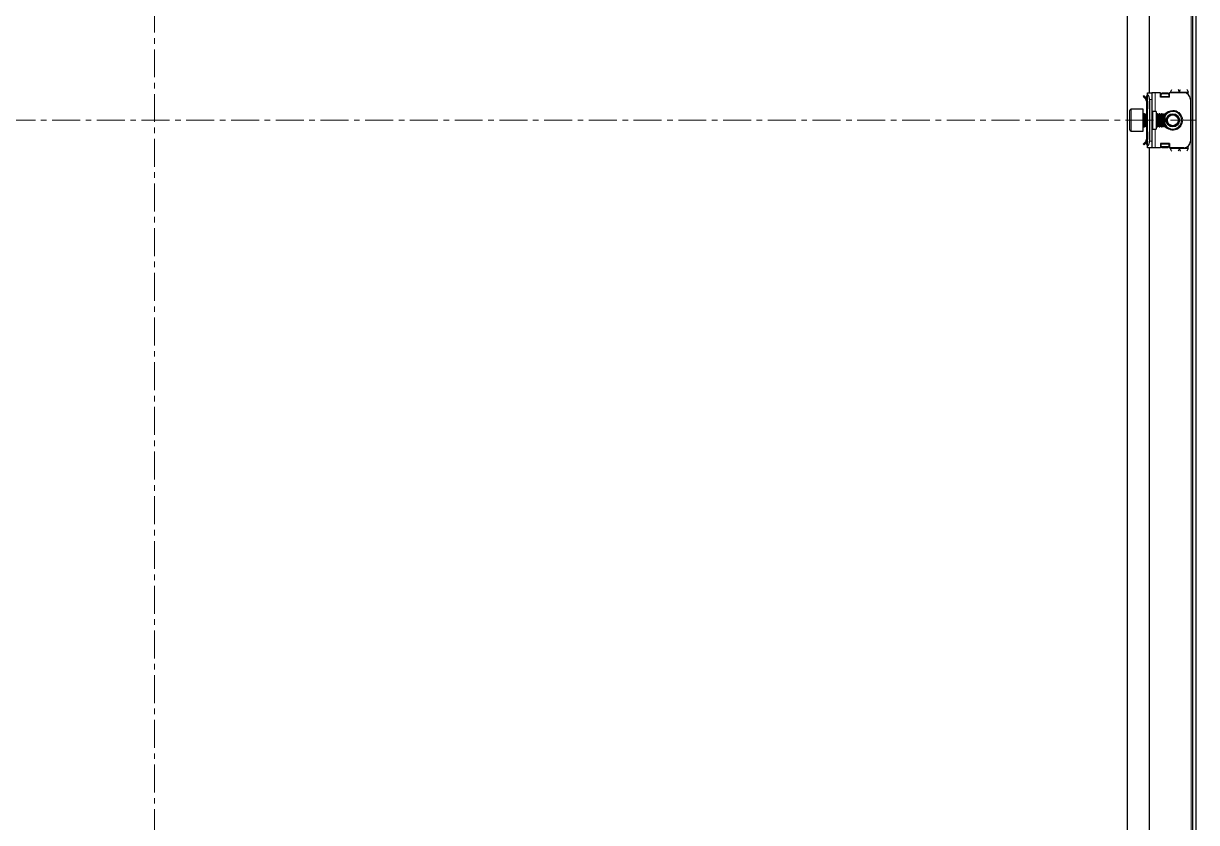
# Model space of a CAD drawing. Header units: millimetres. Extents: x -416 to 1834, y -517 to 1061.
# Drawn here: x 1301 to 1834, y -29 to 334 of the extents above; entities that cross this region are included whole.
import ezdxf

# ---------------------------------------------------------------- set-up
doc = ezdxf.new("R2010")
doc.units = ezdxf.units.MM
doc.linetypes.add('CENTERX2', pattern=[20.32, 12.7, -2.54, 2.54, -2.54])
doc.layers.add('FORMAT', color=7, linetype='Continuous')

msp = doc.modelspace()

# ---------------------------------------------------------------- linework, layer by layer
at = {"color": 7, "linetype": 'Continuous', "lineweight": 25}
for p, q in [((1832.38, 970.69), (1832.38, -390.31)), ((1833.88, 970.69), (1833.88, -390.31)), ((1802.88, -359.31), (1802.88, 939.69)), ((1812.88, 302.69), (1812.88, 890.19)), ((1810.32, 301.33), (1809.96, 300.97)), ((1810.94, 300), (1809.96, 300.97)), ((1811.29, 300.35), (1810.32, 301.33)), ((1810.94, 300), (1811.29, 300.35)), ((1811.38, 300.69), (1811.38, 300.29)), ((1811.38, 298.94), (1811.88, 298.94)), ((1811.38, 298.94), (1811.38, 295.44)), ((1811.67, 301.39), (1811.88, 301.6)), ((1811.88, 302.69), (1813.88, 302.69)), ((1811.88, 301.92), (1811.88, 302.69)), ((1811.88, 278.45), (1811.88, 301.92)), ((1811.88, 298.94), (1811.88, 295.44)), ((1812.88, 299.69), (1812.88, 280.69)), ((1813.88, 302.69), (1813.88, 299.69)), ((1815.38, 302.69), (1813.88, 302.69)), ((1813.88, 299.69), (1813.88, 280.69)), ((1817.88, 302.69), (1815.38, 302.69)), ((1817.88, 300.69), (1817.88, 302.69)), ((1821.88, 300.69), (1817.88, 300.69)), ((1818.13, 302.31), (1818.63, 302.66)), ((1818.63, 302.31), (1818.13, 301.95)), ((1818.13, 301.95), (1818.13, 302.31)), ((1818.13, 301.04), (1818.13, 301.95)), ((1818.13, 300.69), (1818.13, 301.04)), ((1818.63, 302.66), (1818.63, 302.31)), ((1818.63, 302.66), (1821.13, 302.66)), ((1818.63, 302.31), (1821.13, 302.31)), ((1821.13, 302.31), (1821.13, 302.66)), ((1821.13, 302.66), (1821.63, 302.31)), ((1821.63, 301.95), (1821.13, 302.31)), ((1821.63, 302.31), (1821.63, 301.95)), ((1821.63, 301.95), (1821.63, 301.04)), ((1821.63, 301.04), (1821.63, 300.69)), ((1821.68, 302.57), (1821.68, 300.69)), ((1821.88, 302.57), (1821.68, 302.57)), ((1821.88, 300.69), (1821.88, 302.69)), ((1828.38, 302.69), (1821.88, 302.69)), ((1822.38, 302.69), (1822.38, 302.94)), ((1830.38, 301.92), (1830.38, 302.94)), ((1831.38, 299.69), (1831.38, 280.69)), ((1803.88, 285.79), (1803.88, 294.59)), ((1809.88, 295.19), (1804.48, 295.19)), ((1809.88, 285.19), (1809.88, 295.19)), ((1810.49, 293.19), (1810.13, 293.19)), ((1810.88, 292.63), (1810.49, 293.19)), ((1810.49, 292.71), (1810.49, 293.19)), ((1811.27, 293.19), (1810.88, 292.63)), ((1811.49, 293.19), (1811.27, 293.19)), ((1811.27, 292.71), (1811.27, 293.19)), ((1811.88, 295.44), (1811.38, 295.44)), ((1811.38, 295.44), (1811.38, 293.19)), ((1811.88, 292.63), (1811.49, 293.19)), ((1811.49, 292.71), (1811.49, 293.19)), ((1815.88, 294.19), (1814.38, 294.19)), ((1815.88, 294.19), (1815.88, 286.19)), ((1816.27, 293.19), (1815.88, 292.63)), ((1816.49, 293.19), (1816.27, 293.19)), ((1816.27, 292.71), (1816.27, 293.19)), ((1816.88, 292.63), (1816.49, 293.19)), ((1816.49, 292.71), (1816.49, 293.19)), ((1817.27, 293.19), (1816.88, 292.63)), ((1817.49, 293.19), (1817.27, 293.19)), ((1817.27, 292.71), (1817.27, 293.19)), ((1817.88, 292.63), (1817.49, 293.19)), ((1817.49, 292.71), (1817.49, 293.19)), ((1818.27, 293.19), (1817.88, 292.63)), ((1818.49, 293.19), (1818.27, 293.19)), ((1818.27, 292.71), (1818.27, 293.19)), ((1818.88, 292.63), (1818.49, 293.19)), ((1818.49, 292.71), (1818.49, 293.19)), ((1819.27, 293.19), (1818.88, 292.63)), ((1819.32, 293.19), (1819.27, 293.19)), ((1819.27, 292.71), (1819.27, 293.19)), ((1819.88, 292.63), (1819.32, 293.19)), ((1819.32, 287.19), (1819.32, 293.19)), ((1810.49, 287.19), (1810.49, 292.71)), ((1810.88, 292.25), (1810.88, 292.63)), ((1810.88, 287.74), (1810.88, 292.25)), ((1811.27, 287.19), (1811.27, 292.71)), ((1811.49, 287.19), (1811.49, 292.71)), ((1816.27, 287.19), (1816.27, 292.71)), ((1816.49, 287.19), (1816.49, 292.71)), ((1816.88, 292.25), (1816.88, 292.63)), ((1816.88, 287.74), (1816.88, 292.25)), ((1817.27, 287.19), (1817.27, 292.71)), ((1817.49, 287.19), (1817.49, 292.71)), ((1817.88, 292.25), (1817.88, 292.63)), ((1817.88, 287.74), (1817.88, 292.25)), ((1818.27, 287.19), (1818.27, 292.71)), ((1818.49, 287.19), (1818.49, 292.71)), ((1818.88, 292.25), (1818.88, 292.63)), ((1818.88, 287.74), (1818.88, 292.25)), ((1819.27, 287.19), (1819.27, 292.71)), ((1819.88, 287.74), (1819.88, 292.63)), ((1804.48, 285.19), (1809.88, 285.19)), ((1810.13, 287.19), (1810.49, 287.19)), ((1810.49, 287.19), (1810.88, 287.74)), ((1810.88, 287.74), (1811.27, 287.19)), ((1811.27, 287.19), (1811.49, 287.19)), ((1811.38, 287.19), (1811.38, 284.94)), ((1811.38, 284.94), (1811.88, 284.94)), ((1811.38, 284.94), (1811.38, 281.44)), ((1811.49, 287.19), (1811.88, 287.74)), ((1811.88, 284.94), (1811.88, 281.44)), ((1814.38, 286.19), (1815.88, 286.19)), ((1815.88, 287.74), (1816.27, 287.19)), ((1816.27, 287.19), (1816.49, 287.19)), ((1816.49, 287.19), (1816.88, 287.74)), ((1816.88, 287.74), (1817.27, 287.19)), ((1817.27, 287.19), (1817.49, 287.19)), ((1817.49, 287.19), (1817.88, 287.74)), ((1817.88, 287.74), (1818.27, 287.19)), ((1818.27, 287.19), (1818.49, 287.19)), ((1818.49, 287.19), (1818.88, 287.74)), ((1818.88, 287.74), (1819.27, 287.19)), ((1819.27, 287.19), (1819.32, 287.19)), ((1819.32, 287.19), (1819.88, 287.74)), ((1810.94, 280.38), (1809.96, 279.4)), ((1810.32, 279.05), (1809.96, 279.4)), ((1811.29, 280.02), (1810.32, 279.05)), ((1810.94, 280.38), (1811.29, 280.02)), ((1811.38, 281.44), (1811.88, 281.44)), ((1811.38, 279.69), (1811.38, 280.15)), ((1811.88, 278.77), (1811.67, 278.98)), ((1811.88, 277.69), (1811.88, 278.45)), ((1813.88, 277.69), (1811.88, 277.69)), ((1812.88, -309.81), (1812.88, 277.69)), ((1813.88, 280.69), (1813.88, 277.69)), ((1815.38, 277.69), (1813.88, 277.69)), ((1817.88, 277.69), (1815.38, 277.69)), ((1821.88, 279.69), (1817.88, 279.69)), ((1817.88, 279.69), (1817.88, 277.69)), ((1818.13, 279.33), (1818.13, 279.69)), ((1818.13, 278.42), (1818.13, 279.33)), ((1818.13, 278.07), (1818.13, 278.42)), ((1818.13, 278.42), (1818.63, 278.07)), ((1818.63, 277.71), (1818.13, 278.07)), ((1818.63, 278.07), (1818.63, 277.71)), ((1821.13, 278.07), (1818.63, 278.07)), ((1821.13, 277.71), (1818.63, 277.71)), ((1821.13, 278.07), (1821.63, 278.42)), ((1821.13, 277.71), (1821.13, 278.07)), ((1821.63, 278.07), (1821.13, 277.71)), ((1821.63, 279.69), (1821.63, 279.33)), ((1821.63, 279.33), (1821.63, 278.42)), ((1821.63, 278.42), (1821.63, 278.07)), ((1821.68, 279.69), (1821.68, 277.8)), ((1821.68, 277.8), (1821.88, 277.8)), ((1821.88, 279.69), (1821.88, 277.69)), ((1828.38, 277.69), (1821.88, 277.69)), ((1822.38, 277.44), (1822.38, 277.69)), ((1830.38, 277.44), (1830.38, 278.45))]:
    msp.add_line(p, q, dxfattribs=at)
at = {"color": 8, "linetype": 'Continuous', "lineweight": 18}
for p, q in [((1831.78, 968.59), (1831.78, -388.21)), ((1811.88, 300.69), (1811.38, 300.69)), ((1811.88, 301.19), (1811.67, 301.39)), ((1813.88, 299.69), (1812.88, 299.69)), ((1815.38, 302.69), (1815.38, 294.19)), ((1821.63, 301.04), (1818.13, 301.04)), ((1822.38, 302.94), (1826.38, 302.94)), ((1830.38, 302.94), (1826.38, 302.94)), ((1804.48, 295.19), (1804.48, 285.19)), ((1810.13, 293.19), (1810.13, 288.57)), ((1814.38, 294.19), (1814.38, 286.19)), ((1810.13, 288.57), (1810.13, 287.19)), ((1815.38, 286.19), (1815.38, 277.69)), ((1811.88, 279.69), (1811.38, 279.69)), ((1811.88, 279.19), (1811.67, 278.98)), ((1812.88, 280.69), (1813.88, 280.69)), ((1818.13, 279.33), (1821.63, 279.33)), ((1826.38, 277.44), (1822.38, 277.44)), ((1830.38, 277.44), (1826.38, 277.44))]:
    msp.add_line(p, q, dxfattribs=at)
at = {"color": 7, "linetype": 'Continuous', "lineweight": 25}
for radius in [3, 2.76, 2.45]:
    msp.add_circle((1823.38, 290.19), radius, dxfattribs=at)
for centre, radius, start, end in [((1812.38, 300.69), 1, 135, 180), ((1809.88, 299.69), 3, 360, 48.1897), ((1828.38, 299.69), 3, 360, 90), ((1804.48, 294.59), 0.6, 90, 180), ((1810.13, 293.44), 0.25, 180, 270), ((1814.38, 294.69), 0.5, 180, 270), ((1823.38, 290.19), 4, 270, 151.045), ((1823.38, 290.19), 4, 208.955, 270), ((1804.48, 285.79), 0.6, 180, 270), ((1810.13, 286.94), 0.25, 90, 180), ((1814.38, 285.69), 0.5, 90, 180), ((1812.38, 279.69), 1, 180, 225), ((1809.88, 280.69), 3, 311.8103, 360), ((1828.38, 280.69), 3, 270, 360)]:
    msp.add_arc(centre, radius, start, end, dxfattribs=at)
at = {"color": 8, "linetype": 'Continuous', "lineweight": 18}
for start, end in [(215.4622, 90), (90, 144.5378)]:
    msp.add_arc((1823.38, 290.19), 4.5, start, end, dxfattribs=at)
at = {"color": 7, "linetype": 'Continuous', "lineweight": 25}
for points, knots in [([(1822.38, 302.94), (1822.47, 303.18), (1822.66, 303.67), (1822.85, 304.06), (1822.95, 304.26)], [0, 0, 0, 0, 0.5020654, 1, 1, 1, 1]), ([(1825.81, 304.25), (1825.88, 304.09), (1826.06, 303.74), (1826.25, 303.26), (1826.36, 302.98), (1826.38, 302.94)], [0, 0, 0, 0, 0.415483, 0.917152, 1, 1, 1, 1]), ([(1826.38, 302.94), (1826.47, 303.18), (1826.66, 303.67), (1826.85, 304.06), (1826.95, 304.26)], [0, 0, 0, 0, 0.5020654, 1, 1, 1, 1]), ([(1829.81, 304.25), (1829.88, 304.09), (1830.06, 303.74), (1830.25, 303.26), (1830.36, 302.98), (1830.38, 302.94)], [0, 0, 0, 0, 0.4154826, 0.9171518, 1, 1, 1, 1]), ([(1811.38, 298.94), (1811.36, 299.13), (1811.32, 299.42), (1811.14, 299.77), (1811.01, 299.92), (1810.94, 300)], [0, 0, 0, 0, 0.485042, 0.738404, 1, 1, 1, 1]), ([(1811.88, 298.94), (1811.85, 299.18), (1811.8, 299.66), (1811.51, 300.12), (1811.32, 300.32), (1811.29, 300.35)], [0, 0, 0, 0, 0.461863, 0.923726, 1, 1, 1, 1]), ([(1810.94, 280.38), (1811.06, 280.53), (1811.24, 280.75), (1811.36, 281.13), (1811.37, 281.33), (1811.38, 281.44)], [0, 0, 0, 0, 0.485042, 0.738404, 1, 1, 1, 1]), ([(1811.29, 280.02), (1811.44, 280.21), (1811.75, 280.59), (1811.87, 281.12), (1811.88, 281.4), (1811.88, 281.44)], [0, 0, 0, 0, 0.4618628, 0.9237257, 1, 1, 1, 1]), ([(1822.95, 276.12), (1822.87, 276.28), (1822.7, 276.63), (1822.5, 277.12), (1822.39, 277.4), (1822.38, 277.44)], [0, 0, 0, 0, 0.415483, 0.917152, 1, 1, 1, 1]), ([(1826.38, 277.44), (1826.28, 277.19), (1826.09, 276.71), (1825.9, 276.31), (1825.81, 276.11)], [0, 0, 0, 0, 0.502065, 1, 1, 1, 1]), ([(1826.95, 276.12), (1826.87, 276.28), (1826.7, 276.63), (1826.5, 277.12), (1826.39, 277.4), (1826.38, 277.44)], [0, 0, 0, 0, 0.415483, 0.917152, 1, 1, 1, 1]), ([(1830.38, 277.44), (1830.28, 277.19), (1830.09, 276.71), (1829.9, 276.31), (1829.81, 276.11)], [0, 0, 0, 0, 0.502065, 1, 1, 1, 1])]:
    msp.add_open_spline(points, degree=3, knots=knots, dxfattribs=at)
at = {"layer": 'FORMAT', "linetype": 'CENTERX2', "lineweight": 18}
for p, q in [((1360.88, 972.69), (1360.88, -392.31)), ((887.58, 290.19), (1834.18, 290.19))]:
    msp.add_line(p, q, dxfattribs=at)

doc.saveas('drawing.dxf')
